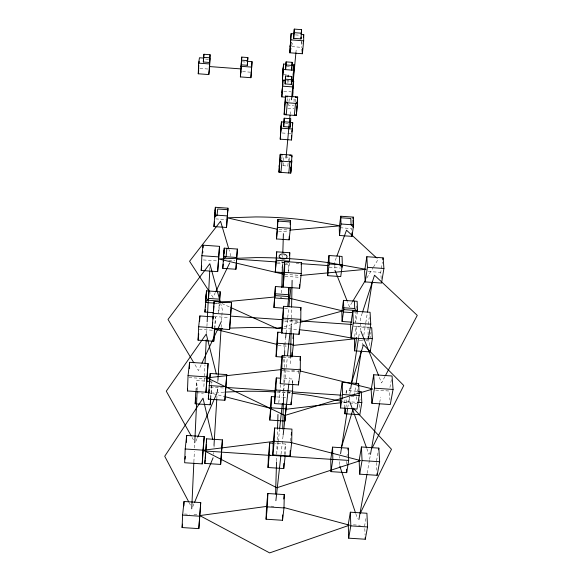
<?xml version="1.0" encoding="UTF-8"?>
<svg xmlns="http://www.w3.org/2000/svg" width="582" height="582" viewBox="0 0 582 582"><rect width="100%" height="100%" fill="white"/><g stroke="black" fill="none" stroke-linecap="round" stroke-linejoin="round"><path stroke-width="0.44" stroke-dasharray="2.91 2.18" d="M298.61 373.557L299.046 368.253M292.724 383.371L292.797 379.049L282.379 378.344M290.469 363.692L290.593 357.457M291.204 326.276L291.356 318.63M291.371 317.787L291.567 308.111M285.202 454.506L285.435 444.015L274.944 443.324M288.388 272.922L288.767 262.635M283.536 396.517L283.827 385.277M283.892 382.6L284.547 356.751M276.566 461.039L276.748 454.92M276.777 454.047L277.178 440.647M277.207 439.745L277.527 428.912M281.615 292.95L281.753 288.41M282.408 266.621L282.561 261.544M282.685 257.251L282.743 255.433M287.93 82.855L288.032 79.436M196.447 391.024L196.92 380.526L204.864 381.065M193.879 461.919L194.366 451.348M194.519 447.914L194.759 442.757M197.174 390.26L197.429 384.826M203.882 386.499L204.973 364.929M206.566 333.479L206.886 327.222M206.93 326.327L207.156 321.861M209.775 270.244L209.957 266.621M210.611 397.782L211.921 381.537L210.844 398.008M214.896 328.619L215.544 317.03L214.605 326.938M216.81 398.976L217.021 395.396M217.239 391.802L217.515 387.277M217.843 381.843L217.952 380.031M221.124 327.506L221.4 322.974M213.398 454.273L213.55 452.527M213.994 447.296L214.147 445.55M230.29 256.182L230.436 254.487L228.915 249.38M217.086 392.064L217.537 386.892M221.393 320.631L222.368 309.624L220.709 303.564M281.768 159.315L282.088 155.816M287.042 101.486L287.392 97.74M283.07 165.703L283.892 156.856L288.679 157.205L288.345 160.748M289.254 98.86L288.65 105.349L293.597 105.713M290.12 114.45L290.374 111.78M295.903 52.802L296.158 50.088M287.835 166.052L288.257 161.629M293.983 101.661L294.216 99.224L290.905 98.976M289.501 160.574L289.901 156.383M295.125 102.083L295.481 98.336M282.03 268.011L282.648 261.704M288.57 271.117L289.4 263.006M195.843 390.668L196.92 380.526M278.778 402.679L280.662 384.746M283.019 362.339L283.681 356.068M284.336 349.804L285.464 339.11M286.126 332.795L288.788 307.492M277.388 449.58L278.152 442.473M278.254 441.578L279.593 429.138M283.143 396.218L283.623 391.715M283.725 390.813L284.402 384.506M284.598 382.701L286.155 368.282M286.249 367.38L287.319 357.464M290.04 332.227L290.236 330.423M281.033 454.142L283.143 435.14M288.912 383.094L289.509 377.711M284.242 454.549L285.435 444.015M292.288 383.545L292.797 379.049M290.549 441.032L291.044 436.776M356.002 308.824L356.519 305.39M357.435 311.428L355.769 322.435L355.355 313.116M344.719 407.8L344.566 402.693L345.221 398.364M346.014 393.17L346.406 390.573L357.799 391.344M354.671 336.403L356.148 326.691L369.119 327.586M345.832 407.691L346.77 401.624L346.661 398.226M347.738 407.72L349.396 397.033M349.949 393.439L350.648 388.958M358.73 336.934L359.429 332.446M354.212 395.687L355.762 385.902M362.113 345.89L363.095 339.706M363.794 335.29L365.634 323.687M365.772 322.792L367.198 313.836M347.018 456.019L347.294 454.273M357.217 392.435L357.93 387.961M368.122 334.781L367.977 325.353M368.115 324.48L369.228 317.51M359.611 401.951L360.316 397.63M369.846 339.226L370.996 332.169M381.203 278.603L380.759 272.369L382.425 262.126M367.133 473.224L369.439 460.253M369.592 459.402L370.494 454.309M379.704 402.482L380.657 397.12M365.947 518.526L364.667 525.539L365.074 534.953M376.518 460.828L378.22 451.508M389.94 387.496L391.402 379.529M291.618 45.993L292.761 41.751M349.928 387.954L349.389 389.678L349.506 393.148M362.237 313.109L360.287 319.132L360.825 330.205M336.309 257.659L334.759 261.82L334.825 264.366M192.788 506.624L194.17 503.314M195.843 441.294L197.283 438.02M201.146 364.863L198.484 370.589L194.323 363.619M215.347 292.52L213.019 297.322L210.087 292.811M369.759 452.745L368.937 454.36L366.784 448.431M384.913 376.583L381.552 382.934L378.882 376.241M352.27 302.102L349.447 306.758L347.469 301.789M366.856 278.014L372.975 267.909M373.448 267.138L378.147 259.368L376.83 258.153M284.14 326.691L299.024 322.683M342.973 402.482L345.657 402.162L342.289 401.42M223.866 392.152L211.07 393.156L224.194 396.495M271.088 506.165L273.802 506.34M184.421 513.993L189.637 514.328M193.988 514.604L198.338 514.888M353.441 524.818L360.345 525.262M188.983 377.558L205.526 378.671M375.696 390.115L389.293 391.031L389.94 400.023M210.32 387.11L224.979 388.092M277.512 391.613L291.269 392.537L288.708 392.115M351.07 396.546L356.497 396.909L356.679 401.253M276.726 396.931L282.052 397.288M282.939 397.353L285.602 397.528M346.77 401.624L356.504 402.271M196.367 392.77L203.358 393.243M209.484 393.65L211.23 393.767M344.566 402.693L348.902 402.984M349.775 403.042L356.722 403.508M284.387 319.824L299.126 320.835M214.22 316.543L228.711 317.539M284.773 321.395L299.221 322.384L287.457 319.271M353.296 326.102L367.693 327.091M199.255 329.332L213.063 330.278M359.276 340.281L362.702 340.521M366.129 340.754L369.555 340.987L369.839 346.028M283.092 344.813L287.486 345.111M278.211 345.643L287.77 346.29M283.128 357.108L291.909 357.704M282.976 369.694L285.573 369.868M291.64 370.283L295.976 370.574M281.543 370.654L298.631 371.803M276.857 261.973L285.587 262.584M286.46 262.649L289.079 262.831M296.216 263.333L299.788 263.581M228.755 260.241L234.837 260.671M277.33 263.646L283.39 264.075M284.256 264.133L288.585 264.439L286.148 263.602M329.237 267.284L340.47 268.076M203.322 259.943L216.882 260.889M368.195 271.488L380.759 272.369M284.809 274.355L299.628 275.388M285.085 276.326L299.752 277.345M280.124 297.38L281.928 297.511M215.755 303.2L219.218 303.44L218.665 313L219.516 303.739L215.253 303.44M354.62 312.789L357.203 312.963M284.831 308.249L287.544 308.431M215.653 218.89L226.354 219.654M340.128 227.737L351.652 228.551L351.732 230.29M278.996 229.344L288.941 230.05M278.596 231.163L288.461 231.862M287.872 108.303L293.903 108.747M285.42 123.173L287.872 123.348M282.19 132.98L287.37 133.358M288.228 133.424L290.818 133.613M282.837 165.688L288.221 166.081M295.38 34.905L300.239 35.276M291.757 46.611L301.585 47.346M205.519 59.066L209.003 59.32M242.338 61.816L245.815 62.078M286.555 66.595L290.898 66.923M199.917 68.421L207.767 69.003M242.621 71.608L250.456 72.19M283.507 74.656L286.977 74.911M286.526 80.796L290.52 81.094M283.79 91.316L290.891 91.847M281.259 261.936L285.333 263.326M221.909 303.513L230.152 307.252M192.067 437.446L193.384 439.803M189.15 502.681L190.416 505.081M355.828 513.782L357.544 518.904M301.767 41.373L302.073 43.963M301.25 41.526L301.825 47.629M376.409 462.523L376.838 470.198M356.148 326.691L356.591 336.665M359.363 404.534L359.516 407.938M349.658 397.484L349.782 400.954M346.406 390.573L346.523 393.978M346.341 461.264L346.421 463.89M334.846 265.21L334.97 270.303M339.546 456.412L339.59 458.165M339.677 461.672L339.764 465.171M280.946 255.425A3.987 2.554 5.6 0 1 281.302 255.323M284.038 255.331A3.987 2.554 5.6 0 1 284.387 255.425M283.514 328.437A420.444 381.174 12.6 0 1 298.384 329.638M276.959 392.064A396.182 374.91 17.8 0 1 291.182 393.206"/><path stroke-width="0.87" d="M300.261 369.788L300.399 356.715L282.219 355.478L280.648 370.589L280.269 383.698L298.479 384.92L300.261 369.788L281.855 368.544L282.219 355.478M300.785 319.373L300.909 307.5L283.579 306.307L282.066 321.206L281.724 333.115L299.075 334.308L300.785 319.373L283.252 318.165L283.579 306.307M283.921 308.184L273.955 307.492L275.417 286.533L299.621 288.228L301.258 273.518L301.367 262.693L284.816 261.536L283.361 276.203L283.048 287.072L284.518 272.347L284.816 261.536M293.83 33.821L291.131 33.611L289.785 52.787L302.4 53.733L303.666 40.82L303.731 34.564L301.025 34.36M298.479 384.92L298.522 381.421M299.075 334.308L299.119 330.903M299.621 288.228L299.665 284.598M302.465 48.321L302.4 53.733L301.993 49.375M301.003 38.907L301.592 29.653L294.281 29.1L293.677 38.354L301.003 38.907L301.025 37.124M291.706 442.378L291.938 429.123L274.675 427.981L273.256 441.607L272.805 454.884L290.105 456.019L291.706 442.378L274.238 441.229L272.805 454.884M280.648 378.227L276.305 377.936L274.93 391.439L274.529 403.566L291.051 404.665L292.593 391.14L292.71 384.229M292.011 356.817L293.393 344.333L293.575 334.104M284.423 108.048L284.198 114.647L296.369 115.542L297.657 96.983L285.5 96.081L284.387 109.14M290.614 356.562L291.204 326.276M291.582 307.216L292.113 280.328M290.105 456.019L290.2 450.701M291.051 404.665L291.095 402.067M291.924 356.853L292.004 352.576M296.369 115.542L296.398 113.89M283.987 507.926L284.292 494.576L267.851 493.514L266.563 505.874L266.069 519.224L282.532 520.279L283.987 507.926L267.364 506.857L266.069 519.224M274.944 396.815L271.394 396.575L269.764 420.051L284.882 421.055L286.337 404.512M287.719 306.736L288.781 296.558L288.992 287.479L288.374 293.393M289.778 252.748L289.589 261.202L276.377 260.27L276.69 251.831L289.778 252.748L289.501 255.447M290.338 228.282L290.513 220.403L277.869 219.501L276.508 238.947L289.167 239.842L290.338 228.282L277.585 227.373L277.869 219.501M279.251 165.426L278.996 172.257L290.745 173.101L291.997 155.125L280.255 154.266L279.207 166.561M284.045 122.096L281.441 121.9L280.226 139.171L291.531 139.993L292.731 122.729L290.127 122.54M292.615 96.779L293.67 81.327L290.993 81.131M291.182 80.694L292.935 80.825L293.925 70.262L294.041 64.842L292.295 64.711M282.532 520.279L282.656 514.932M273.198 443.215L269.699 442.982L268.447 455.277L267.996 467.521L283.754 468.554L283.878 463.301M284.882 421.055L285.02 414.981M289.167 239.842L289.254 236.328M290.745 173.101L290.891 167.129M291.531 139.993L291.64 135.482M292.55 96.859L292.666 91.978M292.935 80.825L292.972 79.261M293.677 38.354L294.281 29.1M290.229 127.116L290.774 118.699L284.22 118.219L283.667 126.636L290.229 127.116L290.549 121.114M291.32 84.383L291.837 76.46L285.631 76.002L285.209 80.702L285.1 83.924L291.32 84.383L291.837 76.46M291.749 67.759L291.691 70.095L292.193 62.339L286.097 61.881L285.58 69.636L286.097 61.881M282.714 429.058L283.514 397.382M284.576 355.857L284.707 350.51M290.935 48.546L289.785 52.787L291.131 33.611M275.577 494.009L276.537 461.912M277.527 428.912L277.963 414.464M281.783 287.501L282.408 266.621M282.823 252.704L283.398 233.637M288.112 76.875L288.163 75.165M274.238 441.229L274.675 427.981M274.529 403.566L275.912 390.02L276.305 377.936M282.248 357.05L276.101 356.635L277.439 343.242L277.796 332.169L282.183 332.468M285.5 96.081L285.289 102.628L297.54 103.531M276.101 356.635L276.472 345.519L277.796 332.169M283.667 126.636L284.22 118.219M285.1 83.924L285.631 76.002M284.016 272.616L275.279 272.005L276.69 251.831M285.384 97.143L281.804 96.881L282.954 80.534L285.631 80.731M285.056 80.236L282.43 80.04L282.634 74.591L283.558 64.056L286.177 64.253M281.084 128.389L281.179 125.821L280.4 134.515M282.619 86.536L282.707 84.223L281.964 92.684M283.23 69.876L283.31 67.665L282.496 78.25M267.364 506.857L267.851 493.514M267.996 467.521L269.248 455.204L269.699 442.982M269.764 420.051L270.986 407.822L271.394 396.575M273.955 307.492L275.417 286.533M280.255 154.266L280.007 161.054L291.844 161.912M280.226 139.171L281.441 121.9M281.804 96.881L282.954 80.534M282.43 80.04L283.558 64.056M210.08 54.723L209.462 62.463L203.344 62.005L203.533 57.327L203.969 54.264L210.08 54.723L209.513 69.134L208.793 74.561L198.251 73.776L198.651 63.147L199.451 57.764L203.846 58.091M198.513 71.993L198.768 65.257M182.108 527.561L182.595 515.106L184.043 501.495L200.732 502.572L198.826 528.623L182.108 527.561L182.472 524.156M185.185 448.984L184.647 462.748L202.216 463.898L204.217 436.616L186.677 435.46L185.185 448.984L202.936 450.148L204.217 436.616M209.12 392.406L187.455 390.944L188.051 375.637L189.594 362.302L208.08 363.554L205.97 392.181L208.08 363.554M183.868 505.94L184.043 501.495M186.4 442.327L186.538 438.893M186.611 437.177L186.677 435.46M189.339 368.581L189.448 365.889M189.521 364.099L189.594 362.302M203.969 54.264L203.344 62.005M208.793 74.561L209.986 58.556M210.764 398.852L210.218 404.788L195.203 403.784L195.756 391.511M214.896 328.619L213.769 341.248L198.069 340.179L198.673 326.749L199.866 315.953L212.932 316.848M201.212 270.47L201.874 255.716L203.089 245.182L219.516 246.339L217.668 271.619L201.212 270.47L201.714 266.054M199.619 321.308L199.866 315.953M202.732 252.966L202.812 251.235M202.972 247.779L203.089 245.182M191.718 508.799L193.835 462.821M194.759 442.757L197.138 391.162M213.499 312.643L204.9 312.047L206.472 290.855L220.214 291.808L219.61 302.029M206.093 298.53L206.312 294.121M206.384 292.557L206.472 290.855M205.06 363.124L206.246 339.757M207.156 321.861L209.724 271.147M213.943 226.58L215.369 207.279L227.94 208.181L226.529 227.475L213.943 226.58L214.489 221.415M214.853 217.151L215.071 212.961M215.18 210.837L215.369 207.279M198.826 528.623L200.732 502.572M202.216 463.898L202.936 450.148M204.828 463.403L206.625 438.828L222.411 439.868L220.636 464.429L204.828 463.403L205.148 459.911M208.32 399.143L210.197 373.484L226.74 374.597L224.885 400.249L208.32 399.143L208.64 395.687M212.161 328.357L214.132 301.505L231.512 302.705L229.577 329.55L212.161 328.357L212.736 322.421M206.043 449.42L206.334 444.124M206.428 442.356L206.625 438.828M209.651 383.429L209.804 380.715M209.949 378.002L210.197 373.484M213.652 310.315L213.892 305.914M213.987 304.146L214.132 301.505M210.218 404.788L210.56 398.655M213.769 341.248L214.518 327.833M217.668 271.619L219.516 246.339M219.261 302.735L220.214 291.808M222.768 268.338L224.245 248.136L237.369 249.06L235.914 269.255L222.768 268.338L223.161 264.104M223.801 255.614L223.393 261.573M223.925 253.556L224.245 248.136M226.529 227.475L227.94 208.181M214.001 445.419L216.751 399.863M217.952 380.031L221.073 328.408M246.804 61.306L252.057 61.699L250.9 77.697L240.381 76.911L241.545 60.914M241.479 60.164L241.181 64.835L247.292 65.293L247.859 57.553L241.763 57.094L241.479 60.164L247.597 60.623L247.859 57.553M240.752 72.903L241.224 65.359M241.326 64.435L241.763 57.094M220.636 464.429L222.411 439.868M224.885 400.249L226.74 374.597M229.577 329.55L231.512 302.705M247.292 65.293L247.597 60.623M250.9 77.697L252.057 61.699M219.283 302.582L219.53 299.17L208.458 298.406L207.425 299.759M237.369 249.06L236.707 257.491L223.466 256.56M235.914 269.255L236.576 260.787M226.871 248.325L226.114 256.742L223.328 258.932L224.106 250.5M278.996 172.257L280.051 159.912L281.979 161.192L280.953 172.396L279.04 171.108M284.198 114.647L285.318 101.53L287.326 102.781L286.228 114.792L284.234 113.541M282.146 155.11L282.212 154.412L280.218 155.394M287.457 96.983L287.523 96.234L285.464 97.165M241.072 66.734L241.21 65.257M205.308 458.165L205.708 453.8M240.381 76.911L240.883 71.477M291.837 66.21L292.193 62.339M276.508 238.947L277.585 227.373M208.887 393.097L209.214 389.642M293.059 75.369L293.306 72.735M293.634 69.229L294.041 64.842M275.279 272.005L276.377 260.27M286.024 158.071L290.04 115.338M291.495 99.791L295.903 52.802M293.001 88.428L293.67 81.327M301.207 33.712L301.592 29.653M291.844 131.99L292.004 130.31M292.491 125.254L292.731 122.729M289.974 155.678L290.04 154.979L291.968 156.245L291.902 156.951M295.554 97.587L295.627 96.83L297.635 98.067M288.788 172.963L289.872 161.767L291.866 160.77L291.32 166.387M213.07 319.023L213.31 316.477M291.291 163.236L291.495 160.268M296.544 109.292L296.762 107.059M297.126 103.32L297.657 96.983M303.477 37.139L303.731 34.564M290.774 171.959L291.247 167.085M296.464 113.686L296.391 114.436L294.339 115.389L295.496 103.385L297.562 102.432L297.118 106.957M296.536 112.944L297.046 107.706M290.112 224.39L290.513 220.403M281.724 333.115L283.252 318.165M208.458 298.406L209.222 291.044M280.269 383.698L281.855 368.544M214.889 303.135L205.373 302.48L206.348 293.255M215.245 209.607L214.423 217.326L217.079 215.173L217.719 208.996L227.795 209.709L227.802 210.502M195.203 403.784L195.828 397.855M204.9 312.047L205.17 309.522M205.439 306.998L205.701 304.481M285.558 338.215L286.126 332.795M288.883 306.583L290.876 287.603M279.687 428.243L282.372 403.355M287.515 355.66L289.938 333.13M185.04 459.133L185.338 456.426M198.069 340.179L198.76 333.85M293.001 338.586L293.488 334.141M301.178 264.417L301.367 262.693M275.875 500.68L280.939 455.037M283.143 435.14L288.81 383.996M300.61 310.126L300.909 307.5M187.455 390.944L187.659 389.154M283.754 468.554L285.158 456.252L269.248 455.204M283.776 498.985L284.292 494.576M291.24 435.074L291.538 432.528M299.985 360.265L300.399 356.715M329.005 255.513L327.513 267.167L327.659 275.672L340.732 276.581L342.332 264.905L342.063 256.429L329.005 255.513L329.157 263.973L327.659 275.672M340.754 216.228L339.248 227.671L339.481 235.477L351.994 236.365L353.616 224.892L353.252 217.115L340.754 216.228L341.008 223.99L339.481 235.477M353.005 218.876L353.252 217.115M343.482 300.356L343.787 309.631L357.566 310.584L357.137 301.301L343.482 300.356L341.816 312.178L342.092 321.49L351.492 322.137M342.092 321.49L343.787 309.631M198.251 73.776L198.731 70.517M198.942 62.841L199.16 61.372M332.584 447.122L330.765 459.365L330.976 471.631L346.69 472.657L348.676 460.413L348.276 448.155L332.584 447.122L332.817 459.373L330.976 471.631M342.209 382.381L340.208 395.818L340.528 407.975L356.999 409.073L359.181 395.614L358.65 383.487L342.209 382.381L342.558 394.494L340.528 407.975M352.801 311.086L350.597 325.92L351.055 337.866L368.355 339.051L370.763 324.189L370.072 312.279L352.801 311.086L353.289 322.981L351.055 337.866M354.402 338.164L354.584 350.844L370.174 351.906L372.356 338.644L371.716 327.761L369.985 327.644M366.82 256.713L364.608 271.241L365.198 281.914L381.523 283.056L383.924 268.484L383.123 257.862L366.82 256.713L367.438 267.327L365.198 281.914M358.672 391.402L361.298 391.577L361.808 402.628L359.814 414.755L344.9 413.766L345.701 408.557M354.584 350.844L356.628 337.567M340.586 453.734L347.6 408.608M350.648 388.958L358.592 337.829M356.046 384.127L361.262 351.222M367.482 312.039L372.313 281.593M348 449.901L348.276 448.155M358.221 386.172L358.65 383.487M382.847 259.572L383.123 257.862M350.357 512.196L348.262 524.491L348.676 538.175L365.263 539.23L367.548 526.95L366.915 513.259L350.357 512.196L350.8 525.873L348.676 538.175M361.444 446.976L359.138 460.544L359.698 474.17L377.129 475.312L379.646 461.737L378.838 448.118L361.444 446.976L362.04 460.58L359.698 474.17M373.724 374.757L371.163 389.809L371.905 403.29L390.267 404.519L393.061 389.438L392.05 375.994L373.724 374.757L374.51 388.194L371.905 403.29M358.905 519.53L366.973 474.119M370.494 454.309L379.544 403.377M378.533 449.813L378.838 448.118M277.658 221.822L277.81 221.065L290.476 221.968L290.28 222.717M341.314 447.769L353.318 408.222L391.482 449.282L360.309 513.237M351.281 383.633L363.43 344.77L403.77 385.51L372.218 447.885M289.967 46.473L291.32 42.297M362.521 312.243L374.517 275.235L417.279 315.386L385.335 375.783M336.927 255.993L346.523 230.203L376.176 257.542M194.512 502.484L213.099 457.765M197.64 437.198L217.013 392.93M201.903 363.226L221.32 321.482M340.455 218.526L340.805 217.77L350.822 218.483L351.092 224.71L353.289 227.198L352.968 220.28M215.74 291.72L229.715 262.933M352.743 301.323L364.972 281.121M205.373 302.48L206.399 301.12M282.394 327.157L277.141 328.568L230.981 307.631M299.897 322.45L342.791 310.919L288.272 297.948M266.956 506.362L199.779 515.587L269.655 552.9L349.52 525.175L283.412 507.417M273.744 441.418L203.22 450.242L276.85 487.774L360.571 460.566L291.022 442.56M285.689 409.313L341.183 402.693M281.244 369.577L207.025 377.856L284.845 415.439L372.815 389.009L300.312 371.025M292.753 345.468L355.369 338.76L320.245 332.3A420.444 381.174 12.6 0 0 299.257 329.725M220.331 302.305L274.689 297.009M300.494 275.453L366.005 269.306L329.179 262.758A448.329 385.771 10.4 0 0 255.774 257.6L218.592 258.968L283.936 274.297M289.843 230.116L340.121 225.845L311.952 220.934A314.709 238.402 6.5 0 0 255.687 216.933L227.235 217.821L277.192 229.221M222.695 328.532L214.656 329.128L276.952 344.391M224.717 392.101L245.044 391.293A396.182 374.91 17.8 0 1 275.286 391.962M229.81 328.117L250.165 327.491A420.444 381.174 12.6 0 1 281.768 328.321M182.595 515.106L199.473 516.19M350.8 525.873L367.548 526.95M362.04 460.58L379.646 461.737M205.497 451.028L221.451 452.076M332.817 459.373L348.676 460.413M221.524 452.141L270.179 455.393M284.598 456.273L331.776 459.373M188.051 375.637L206.77 376.903M374.51 388.194L393.061 389.438M206.625 381.181L210.153 381.421M209.054 385.539L225.787 386.659M275.912 390.02L292.593 391.14M342.558 394.494L359.181 395.614M225.816 387.416L275.417 390.74M292.826 391.912L341.372 395.163M357.384 402.337L361.808 402.628M270.986 407.822L286.235 408.833M212.976 313.327L230.567 314.535M353.289 322.981L370.763 324.189M230.545 316.121L282.656 319.7M299.992 320.893L351.928 324.465M198.673 326.749L212.757 327.717M367.991 338.346L372.356 338.644M277.439 343.242L293.393 344.333M329.157 263.973L342.332 264.905M201.874 255.716L218.49 256.88M367.438 267.327L383.924 268.484M236.641 259.15L275.984 261.915M301.571 263.704L328.328 265.581M284.518 272.347L301.258 273.518M275.09 295.612L288.781 296.558M355.551 310.002L354.729 308.518L343.722 307.762L343.445 312.017L352.903 312.672M205.49 300.072L219.356 301.025M214.547 214.998L227.227 215.9M341.008 223.99L353.616 224.892M284.103 121.791L290.687 122.278M281.208 128.178L292.586 129.008M294.194 32.657L301.549 33.21M290.956 39.867L303.666 40.82M203.533 57.327L209.666 57.785M285.995 64.973L292.12 65.431M198.651 63.147L209.258 63.933M241.05 66.312L251.635 67.097M283.354 69.469L293.925 70.262M209.389 66.552L240.963 68.909M285.522 79.21L291.757 79.676M282.743 86.18L293.539 86.987M340.608 401.049L312.083 395.789A396.182 374.91 17.8 0 0 292.019 393.294M225.074 396.72L270.579 408.302M209.113 291.313L189.572 261.274L220.563 221.262L228.661 248.529M193.864 362.841L168.009 319.445L209.811 263.704L220.476 302.698M191.194 435.882L166.285 391.184L206.261 334.032L216.308 373.913M188.728 501.88L164.721 456.266L203.016 398.183L212.699 439.41M360.862 331.056L378.547 375.405M334.97 270.303L347.141 300.959M349.811 401.82L366.471 447.58M339.786 466.051L355.537 512.931M370.079 350.226L370.174 351.906M377.034 473.603L377.129 475.312M368.217 336.483L368.355 339.051M357.05 309.588L357.122 311.275M351.841 232.895L351.994 236.365M365.19 537.521L365.263 539.23M354.409 301.112L354.729 308.518M341.932 264.708L342.012 267.254L339.699 264.715L339.452 256.247M344.719 407.8L344.9 413.766M346.581 469.15L346.69 472.657M275.155 293.779L274.857 297.999L288.534 298.952L288.825 294.732L275.155 293.779M280.88 258.495A3.994 2.554 5.6 0 0 287.079 256.909A3.994 2.554 5.6 0 0 281.368 254.101A3.994 2.554 5.6 0 0 280.88 258.495"/></g></svg>
